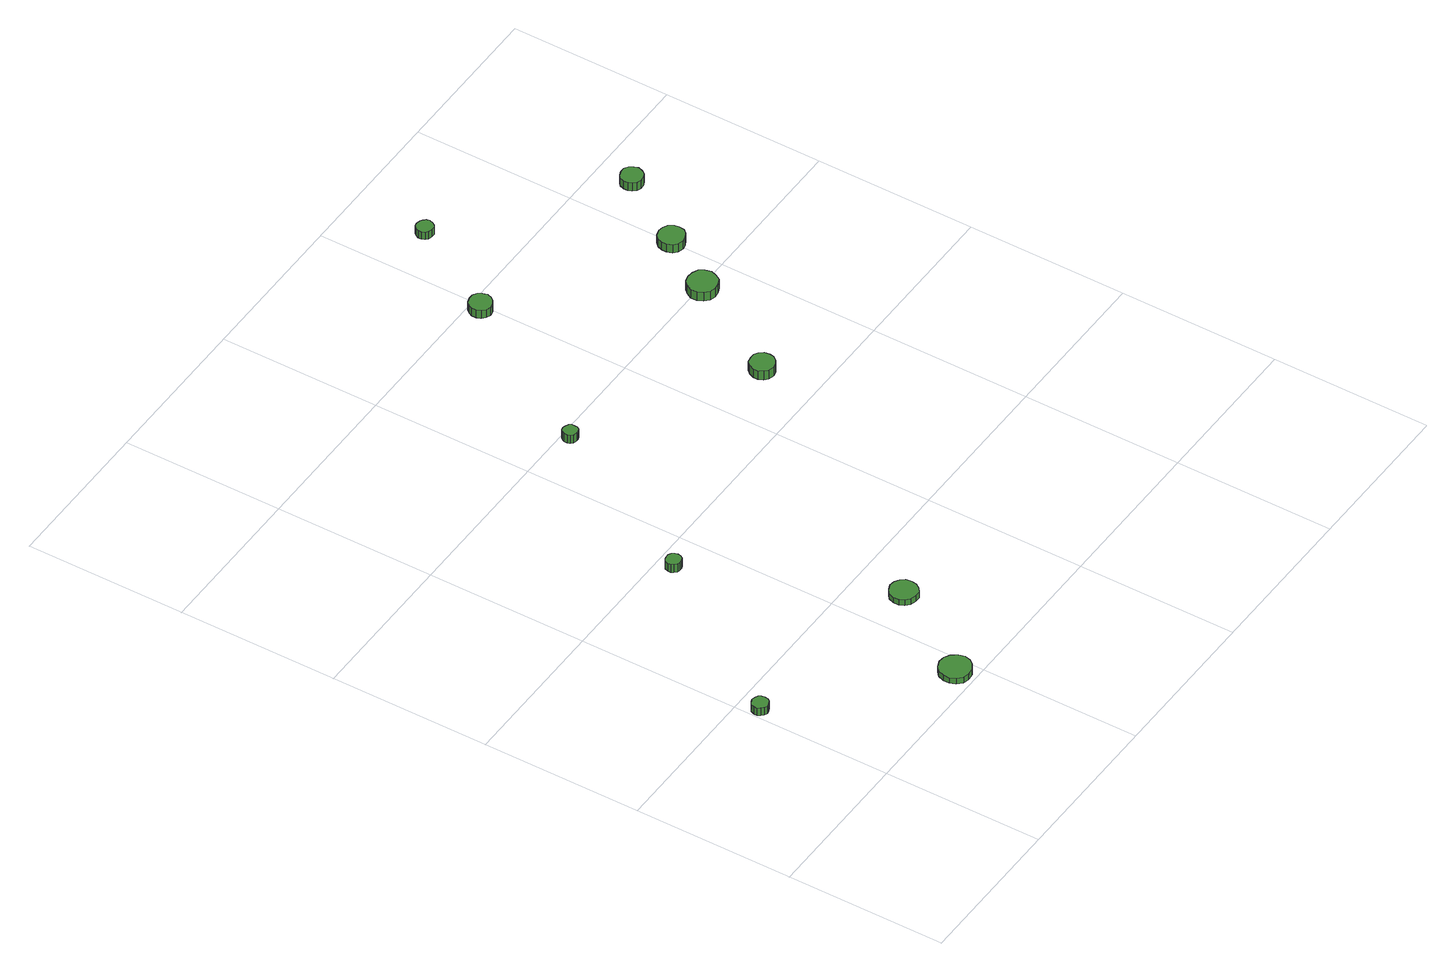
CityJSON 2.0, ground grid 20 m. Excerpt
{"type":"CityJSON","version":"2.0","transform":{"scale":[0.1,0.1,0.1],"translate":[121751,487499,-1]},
"CityObjects":{
"tree1":{"type":"SolitaryVegetationObject","attributes":{"function":"something"},"geometry":[{"type":"MultiSurface","lod":"1","boundaries":[[[0,1,2,3,4,5,6,7,8,9,10,11,12,13,14]],[[15,16,17,18,19,20,21,22,23,24,25,26,27,28,29]],[[0,29,28,1]],[[1,28,27,2]],[[2,27,26,3]],[[3,26,25,4]],[[4,25,24,5]],[[5,24,23,6]],[[6,23,22,7]],[[7,22,21,8]],[[8,21,20,9]],[[9,20,19,10]],[[10,19,18,11]],[[11,18,17,12]],[[12,17,16,13]],[[13,16,15,14]],[[14,15,29,0]]]}]},
"tree2":{"type":"SolitaryVegetationObject","attributes":{"function":"something"},"geometry":[{"type":"MultiSurface","lod":"1","boundaries":[[[30,31,32,33,34,35,36,37,38,39,40,41,42,43,44]],[[45,46,47,48,49,50,51,52,53,54,55,56,57,58,59]],[[30,59,58,31]],[[31,58,57,32]],[[32,57,56,33]],[[33,56,55,34]],[[34,55,54,35]],[[35,54,53,36]],[[36,53,52,37]],[[37,52,51,38]],[[38,51,50,39]],[[39,50,49,40]],[[40,49,48,41]],[[41,48,47,42]],[[42,47,46,43]],[[43,46,45,44]],[[44,45,59,30]]]}]},
"tree3":{"type":"SolitaryVegetationObject","attributes":{"function":"something"},"geometry":[{"type":"MultiSurface","lod":"1","boundaries":[[[60,61,62,63,64,65,66,67,68,69,70,71,72,73,74]],[[75,76,77,78,79,80,81,82,83,84,85,86,87,88,89]],[[60,89,88,61]],[[61,88,87,62]],[[62,87,86,63]],[[63,86,85,64]],[[64,85,84,65]],[[65,84,83,66]],[[66,83,82,67]],[[67,82,81,68]],[[68,81,80,69]],[[69,80,79,70]],[[70,79,78,71]],[[71,78,77,72]],[[72,77,76,73]],[[73,76,75,74]],[[74,75,89,60]]]}]},
"tree4":{"type":"SolitaryVegetationObject","attributes":{"function":"something"},"geometry":[{"type":"MultiSurface","lod":"1","boundaries":[[[90,91,92,93,94,95,96,97,98,99,100,101,102,103,104]],[[105,106,107,108,109,110,111,112,113,114,115,116,117,118,119]],[[90,119,118,91]],[[91,118,117,92]],[[92,117,116,93]],[[93,116,115,94]],[[94,115,114,95]],[[95,114,113,96]],[[96,113,112,97]],[[97,112,111,98]],[[98,111,110,99]],[[99,110,109,100]],[[100,109,108,101]],[[101,108,107,102]],[[102,107,106,103]],[[103,106,105,104]],[[104,105,119,90]]]}]},
"tree5":{"type":"SolitaryVegetationObject","attributes":{"function":"something"},"geometry":[{"type":"MultiSurface","lod":"1","boundaries":[[[120,121,122,123,124,125,126,127,128,129,130,131,132,133,134]],[[135,136,137,138,139,140,141,142,143,144,145,146,147,148,149]],[[120,149,148,121]],[[121,148,147,122]],[[122,147,146,123]],[[123,146,145,124]],[[124,145,144,125]],[[125,144,143,126]],[[126,143,142,127]],[[127,142,141,128]],[[128,141,140,129]],[[129,140,139,130]],[[130,139,138,131]],[[131,138,137,132]],[[132,137,136,133]],[[133,136,135,134]],[[134,135,149,120]]]}]},
"tree6":{"type":"SolitaryVegetationObject","attributes":{"function":"something"},"geometry":[{"type":"MultiSurface","lod":"1","boundaries":[[[150,151,152,153,154,155,156,157,158,159,160,161,162,163,164]],[[165,166,167,168,169,170,171,172,173,174,175,176,177,178,179]],[[150,179,178,151]],[[151,178,177,152]],[[152,177,176,153]],[[153,176,175,154]],[[154,175,174,155]],[[155,174,173,156]],[[156,173,172,157]],[[157,172,171,158]],[[158,171,170,159]],[[159,170,169,160]],[[160,169,168,161]],[[161,168,167,162]],[[162,167,166,163]],[[163,166,165,164]],[[164,165,179,150]]]}]},
"tree7":{"type":"SolitaryVegetationObject","attributes":{"function":"something"},"geometry":[{"type":"MultiSurface","lod":"1","boundaries":[[[180,181,182,183,184,185,186,187,188,189,190,191,192,193,194]],[[195,196,197,198,199,200,201,202,203,204,205,206,207,208,209]],[[180,209,208,181]],[[181,208,207,182]],[[182,207,206,183]],[[183,206,205,184]],[[184,205,204,185]],[[185,204,203,186]],[[186,203,202,187]],[[187,202,201,188]],[[188,201,200,189]],[[189,200,199,190]],[[190,199,198,191]],[[191,198,197,192]],[[192,197,196,193]],[[193,196,195,194]],[[194,195,209,180]]]}]},
"tree8":{"type":"SolitaryVegetationObject","attributes":{"function":"something"},"geometry":[{"type":"MultiSurface","lod":"1","boundaries":[[[210,211,212,213,214,215,216,217,218,219,220,221,222,223,224]],[[225,226,227,228,229,230,231,232,233,234,235,236,237,238,239]],[[210,239,238,211]],[[211,238,237,212]],[[212,237,236,213]],[[213,236,235,214]],[[214,235,234,215]],[[215,234,233,216]],[[216,233,232,217]],[[217,232,231,218]],[[218,231,230,219]],[[219,230,229,220]],[[220,229,228,221]],[[221,228,227,222]],[[222,227,226,223]],[[223,226,225,224]],[[224,225,239,210]]]}]},
"tree9":{"type":"SolitaryVegetationObject","attributes":{"function":"something"},"geometry":[{"type":"MultiSurface","lod":"1","boundaries":[[[240,241,242,243,244,245,246,247,248,249,250,251,252,253,254]],[[255,256,257,258,259,260,261,262,263,264,265,266,267,268,269]],[[240,269,268,241]],[[241,268,267,242]],[[242,267,266,243]],[[243,266,265,244]],[[244,265,264,245]],[[245,264,263,246]],[[246,263,262,247]],[[247,262,261,248]],[[248,261,260,249]],[[249,260,259,250]],[[250,259,258,251]],[[251,258,257,252]],[[252,257,256,253]],[[253,256,255,254]],[[254,255,269,240]]]}]},
"tree10":{"type":"SolitaryVegetationObject","attributes":{"function":"something"},"geometry":[{"type":"MultiSurface","lod":"1","boundaries":[[[270,271,272,273,274,275,276,277,278,279,280,281,282,283,284]],[[285,286,287,288,289,290,291,292,293,294,295,296,297,298,299]],[[270,299,298,271]],[[271,298,297,272]],[[272,297,296,273]],[[273,296,295,274]],[[274,295,294,275]],[[275,294,293,276]],[[276,293,292,277]],[[277,292,291,278]],[[278,291,290,279]],[[279,290,289,280]],[[280,289,288,281]],[[281,288,287,282]],[[282,287,286,283]],[[283,286,285,284]],[[284,285,299,270]]]}]},
"tree11":{"type":"SolitaryVegetationObject","attributes":{"function":"something"},"geometry":[{"type":"MultiSurface","lod":"1","boundaries":[[[300,301,302,303,304,305,306,307,308,309,310,311,312,313,314]],[[315,316,317,318,319,320,321,322,323,324,325,326,327,328,329]],[[300,329,328,301]],[[301,328,327,302]],[[302,327,326,303]],[[303,326,325,304]],[[304,325,324,305]],[[305,324,323,306]],[[306,323,322,307]],[[307,322,321,308]],[[308,321,320,309]],[[309,320,319,310]],[[310,319,318,311]],[[311,318,317,312]],[[312,317,316,313]],[[313,316,315,314]],[[314,315,329,300]]]}]}
},
"vertices":[
[22,174,18],[21,178,18],[19,181,18],[15,183,18],[11,184,18],[7,182,18],[4,180,18],[2,176,18],[2,171,18],[4,168,18],[7,165,18],[11,163,18],[15,164,18],[19,166,18],[21,169,18],[21,169,7],[19,166,7],[15,164,7],[11,163,7],[7,165,7],[4,168,7],[2,171,7],[2,176,7],[4,180,7],[7,182,7],[11,184,7],[15,183,7],[19,181,7],[21,178,7],[22,174,7],
[200,24,15],[198,32,15],[193,39,15],[186,43,15],[178,44,15],[170,41,15],[164,36,15],[161,28,15],[161,20,15],[164,13,15],[170,7,15],[178,5,15],[186,6,15],[193,10,15],[198,16,15],[198,16,7],[193,10,7],[186,6,7],[178,5,7],[170,7,7],[164,13,7],[161,20,7],[161,28,7],[164,36,7],[170,41,7],[178,44,7],[186,43,7],[193,39,7],[198,32,7],[200,24,7],
[160,376,25],[159,380,25],[157,383,25],[153,385,25],[149,385,25],[146,384,25],[143,382,25],[141,378,25],[141,374,25],[143,371,25],[146,368,25],[149,367,25],[153,367,25],[157,369,25],[159,372,25],[159,372,13],[157,369,13],[153,367,13],[149,367,13],[146,368,13],[143,371,13],[141,374,13],[141,378,13],[143,382,13],[146,384,13],[149,385,13],[153,385,13],[157,383,13],[159,380,13],[160,376,13],
[271,140,15],[270,147,15],[266,152,15],[260,156,15],[253,157,15],[246,154,15],[241,150,15],[238,143,15],[238,136,15],[241,130,15],[246,125,15],[253,123,15],[260,123,15],[266,127,15],[270,133,15],[270,133,7],[266,127,7],[260,123,7],[253,123,7],[246,125,7],[241,130,7],[238,136,7],[238,143,7],[241,150,7],[246,154,7],[253,157,7],[260,156,7],[266,152,7],[270,147,7],[271,140,7],
[276,587,23],[276,590,23],[274,593,23],[270,595,23],[267,596,23],[263,595,23],[260,592,23],[259,589,23],[259,585,23],[260,582,23],[263,579,23],[267,578,23],[270,578,23],[274,580,23],[276,583,23],[276,583,11],[274,580,11],[270,578,11],[267,578,11],[263,579,11],[260,582,11],[259,585,11],[259,589,11],[260,592,11],[263,595,11],[267,596,11],[270,595,11],[274,593,11],[276,590,11],[276,587,11],
[488,465,26],[487,472,26],[483,477,26],[478,480,26],[472,480,26],[465,479,26],[461,474,26],[458,468,26],[458,462,26],[461,456,26],[465,452,26],[472,450,26],[478,451,26],[483,454,26],[487,459,26],[487,459,13],[483,454,13],[478,451,13],[472,450,13],[465,452,13],[461,456,13],[458,462,13],[458,468,13],[461,474,13],[465,479,13],[472,480,13],[478,480,13],[483,477,13],[487,472,13],[488,465,13],
[408,785,19],[406,791,19],[403,796,19],[398,799,19],[392,799,19],[386,797,19],[382,793,19],[380,788,19],[380,782,19],[382,777,19],[386,773,19],[392,771,19],[398,772,19],[403,775,19],[406,779,19],[406,779,7],[403,775,7],[398,772,7],[392,771,7],[386,773,7],[382,777,7],[380,782,7],[380,788,7],[382,793,7],[386,797,7],[392,799,7],[398,799,7],[403,796,7],[406,791,7],[408,785,7],
[573,596,19],[571,604,19],[567,610,19],[560,613,19],[552,614,19],[545,612,19],[540,607,19],[536,600,19],[536,592,19],[540,585,19],[545,580,19],[552,578,19],[560,579,19],[567,582,19],[571,589,19],[571,589,6],[567,582,6],[560,579,6],[552,578,6],[545,580,6],[540,585,6],[536,592,6],[536,600,6],[540,607,6],[545,612,6],[552,614,6],[560,613,6],[567,610,6],[571,604,6],[573,596,6],
[475,904,19],[474,908,19],[471,911,19],[468,913,19],[463,914,19],[459,913,19],[456,910,19],[454,906,19],[454,902,19],[456,898,19],[459,895,19],[463,894,19],[468,894,19],[471,896,19],[474,900,19],[474,900,8],[471,896,8],[468,894,8],[463,894,8],[459,895,8],[456,898,8],[454,902,8],[454,906,8],[456,910,8],[459,913,8],[463,914,8],[468,913,8],[471,911,8],[474,908,8],[475,904,8],
[616,666,18],[615,672,18],[611,678,18],[605,681,18],[599,682,18],[592,680,18],[587,675,18],[585,669,18],[585,663,18],[587,656,18],[592,652,18],[599,650,18],[605,651,18],[611,654,18],[615,659,18],[615,659,6],[611,654,6],[605,651,6],[599,650,6],[592,652,6],[587,656,6],[585,663,6],[585,669,6],[587,675,6],[592,680,6],[599,682,6],[605,681,6],[611,678,6],[615,672,6],[616,666,6],
[673,756,18],[671,761,18],[668,766,18],[663,769,18],[657,769,18],[652,767,18],[648,764,18],[646,758,18],[646,753,18],[648,748,18],[652,744,18],[657,742,18],[663,743,18],[668,745,18],[671,750,18],[671,750,6],[668,745,6],[663,743,6],[657,742,6],[652,744,6],[648,748,6],[646,753,6],[646,758,6],[648,764,6],[652,767,6],[657,769,6],[663,769,6],[668,766,6],[671,761,6],[673,756,6]
]}
